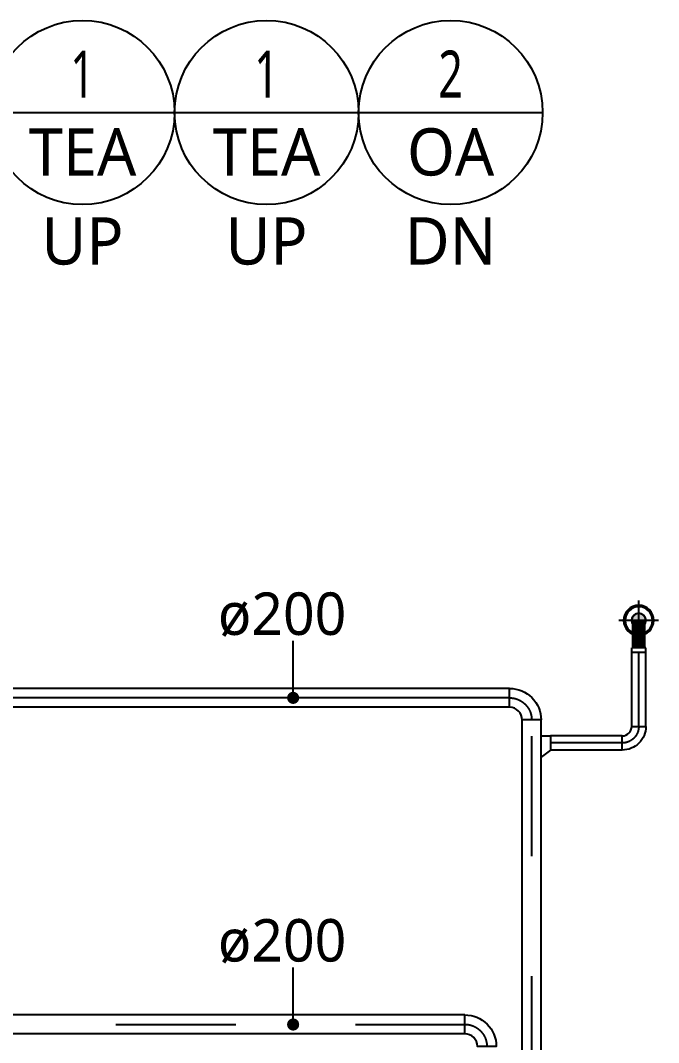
# Model space of a CAD drawing. Header units: millimetres. Extents: x 61566 to 667441, y 0 to 118800.
# Drawn here: x 268197 to 274959, y 66196 to 77020 of the extents above; entities that cross this region are included whole.
import ezdxf
from ezdxf.enums import TextEntityAlignment as Align

# ---------------------------------------------------------------- set-up
doc = ezdxf.new("R2010")
doc.units = ezdxf.units.MM
doc.header["$LTSCALE"] = 200
doc.linetypes.add('CENTER', pattern=[50.8, 31.75, -6.35, 6.35, -6.35])
for name, color, linetype in [('DUCT', 7, 'Continuous'), ('LG-DIFF', 30, 'Continuous'), ('TE', 2, 'Continuous'), ('TEXT', 3, 'Continuous'), ('환기(SA)', 3, 'Continuous')]:
    doc.layers.add(name, color=color, linetype=linetype)
doc.styles.add('LG전자', font='malgun.ttf')
doc.styles.add('SUNJIN', font='malgun.ttf')

# ---------------------------------------------------------------- blocks, each defined once
blk = doc.blocks.new('A$C40B63A93')
at = {"color": 1}
for p, q in [((210, 420), (210, 0)), ((420, 210), (0, 210))]:
    blk.add_line(p, q, dxfattribs=at)
at = {"color": 0}
for radius in [160, 145, 75]:
    blk.add_circle((210, 210), radius, dxfattribs=at)
blk = doc.blocks.new('ELBOW_90_150')
at = {"layer": 'DUCT', "color": 0}
blk.add_lwpolyline([(175, 250, 0.414214), (-75, 0), (75, 0, -0.414214), (175, 100), (175, 250)], format="xyb", dxfattribs=at)
at = {"layer": 'DUCT', "color": 1, "linetype": 'CENTER'}
blk.add_arc((175, 0), 175, 90, 180, dxfattribs=at)

msp = doc.modelspace()

# ---------------------------------------------------------------- hatches: boundary and pattern name
at = {"layer": '환기(SA)'}
h = msp.add_hatch(color=256, dxfattribs=at)
edge = h.paths.add_edge_path()
edge.add_arc((274749, 70666.7), 75, 180, 540)

# ---------------------------------------------------------------- linework, layer by layer
at = {"layer": 'LG-DIFF', "color": 2}
for p, q in [((272906.3, 66489.2), (266813.3, 66489.2)), ((272906.3, 66289.2), (266813.3, 66289.2))]:
    msp.add_line(p, q, dxfattribs=at)
at = {"layer": 'TE'}
for p, q in [((267880.4, 76044.5), (269830.4, 76044.5)), ((269830.4, 76044.5), (271780.4, 76044.5)), ((271780.4, 76044.5), (273730.4, 76044.5))]:
    msp.add_line(p, q, dxfattribs=at)
for centre in [(268855.4, 76044.5), (270805.4, 76044.5), (272755.4, 76044.5)]:
    msp.add_circle(centre, 975, dxfattribs=at)
at = {"layer": 'TEXT', "color": 1}
for p, q in [((271087, 69846.3), (271087, 70449.8, 0)), ((271087, 66387.5), (271087, 66991.1, 0))]:
    msp.add_line(p, q, dxfattribs=at)
at = {"layer": 'TEXT', "color": 1, "const_width": 64}
for points in [[(271119, 69846.3, 1), (271055, 69846.3, 1)], [(271119, 66387.5, 1), (271055, 66387.5, 1)]]:
    msp.add_lwpolyline(points, format="xyb", close=True, dxfattribs=at)
at = {"layer": '환기(SA)'}
for p, q in [((274674, 69543.7), (274674, 70377.1)), ((274824, 70377.1), (274674, 70377.1)), ((274824, 69543.7), (274824, 70377.1)), ((274824, 70327.1), (274674, 70327.1)), ((273381.2, 69946.3), (267276.5, 69946.3)), ((273381.2, 69746.3), (267276.5, 69746.3)), ((273514.5, 60550), (273514.5, 69612.9)), ((273714.5, 60550), (273714.5, 69612.9)), ((274574, 69443.7), (273814.5, 69443.7)), ((274574, 69293.7), (273814.5, 69293.7))]:
    msp.add_line(p, q, dxfattribs=at)
at = {"layer": '환기(SA)', "color": 1, "linetype": 'CENTER'}
for p, q in [((274749, 69543.7), (274749, 70327.1)), ((273381.2, 69846.3), (261423.4, 69846.3)), ((273614.5, 60550), (273614.5, 69612.9)), ((274574, 69368.7), (273814.5, 69368.7)), ((261588.1, 66389.2), (272906.7, 66389.2))]:
    msp.add_line(p, q, dxfattribs=at)
at = {"layer": '환기(SA)', "const_width": 150}
msp.add_lwpolyline([(274749, 70377.1), (274749, 70666.7)], dxfattribs=at)
at = {"layer": '환기(SA)'}
msp.add_lwpolyline([(273714.5, 69443.7), (273814.5, 69443.7), (273814.5, 69293.7), (273714.5, 69218.7)], close=True, dxfattribs=at)
msp.add_circle((274749, 70666.7), 75, dxfattribs=at)

# ---------------------------------------------------------------- block references
at = {"layer": 'LG-DIFF', "color": 3, "xscale": -1, "rotation": 180}
msp.add_blockref('A$C40B63A93', (274539, 70876.7), dxfattribs=at)
at = {"layer": 'LG-DIFF', "color": 2, "xscale": -1.333333333333333, "yscale": 1.333333333333333, "zscale": 1.333333333333333}
msp.add_blockref('ELBOW_90_150', (273139.6, 66155.9), dxfattribs=at)
at = {"layer": '환기(SA)', "xscale": -1.333333333333333, "yscale": 1.333333333333333, "zscale": 1.333333333333333}
msp.add_blockref('ELBOW_90_150', (273614.5, 69612.9), dxfattribs=at)
at = {"layer": '환기(SA)', "xscale": -1, "rotation": 270}
msp.add_blockref('ELBOW_90_150', (274574, 69368.7), dxfattribs=at)

# ---------------------------------------------------------------- texts
at = {"layer": 'TE', "style": 'SUNJIN', "width": 0.7}
for s, p in [('1', (268855.4, 76450.9)), ('1', (270805.4, 76450.9)), ('2', (272755.4, 76450.9))]:
    msp.add_text(s, height=500, dxfattribs=at).set_placement(p, align=Align.MIDDLE_CENTER)
at = {"layer": 'TE', "style": 'SUNJIN'}
for s, p in [('TEA', (268855.4, 75627.2)), ('TEA', (270805.4, 75627.2)), ('OA', (272755.4, 75627.2)), ('UP', (268855.4, 74684.6)), ('UP', (270805.4, 74684.6)), ('DN', (272755.4, 74684.6))]:
    msp.add_text(s, height=500, dxfattribs=at).set_placement(p, align=Align.MIDDLE_CENTER)
at = {"layer": 'TEXT', "color": 2, "style": 'LG전자'}
for p in [(270290, 70512.5, 0), (270290, 67053.8, 0)]:
    msp.add_text('ø200', height=450, dxfattribs=at).set_placement(p)

doc.saveas('drawing.dxf')
